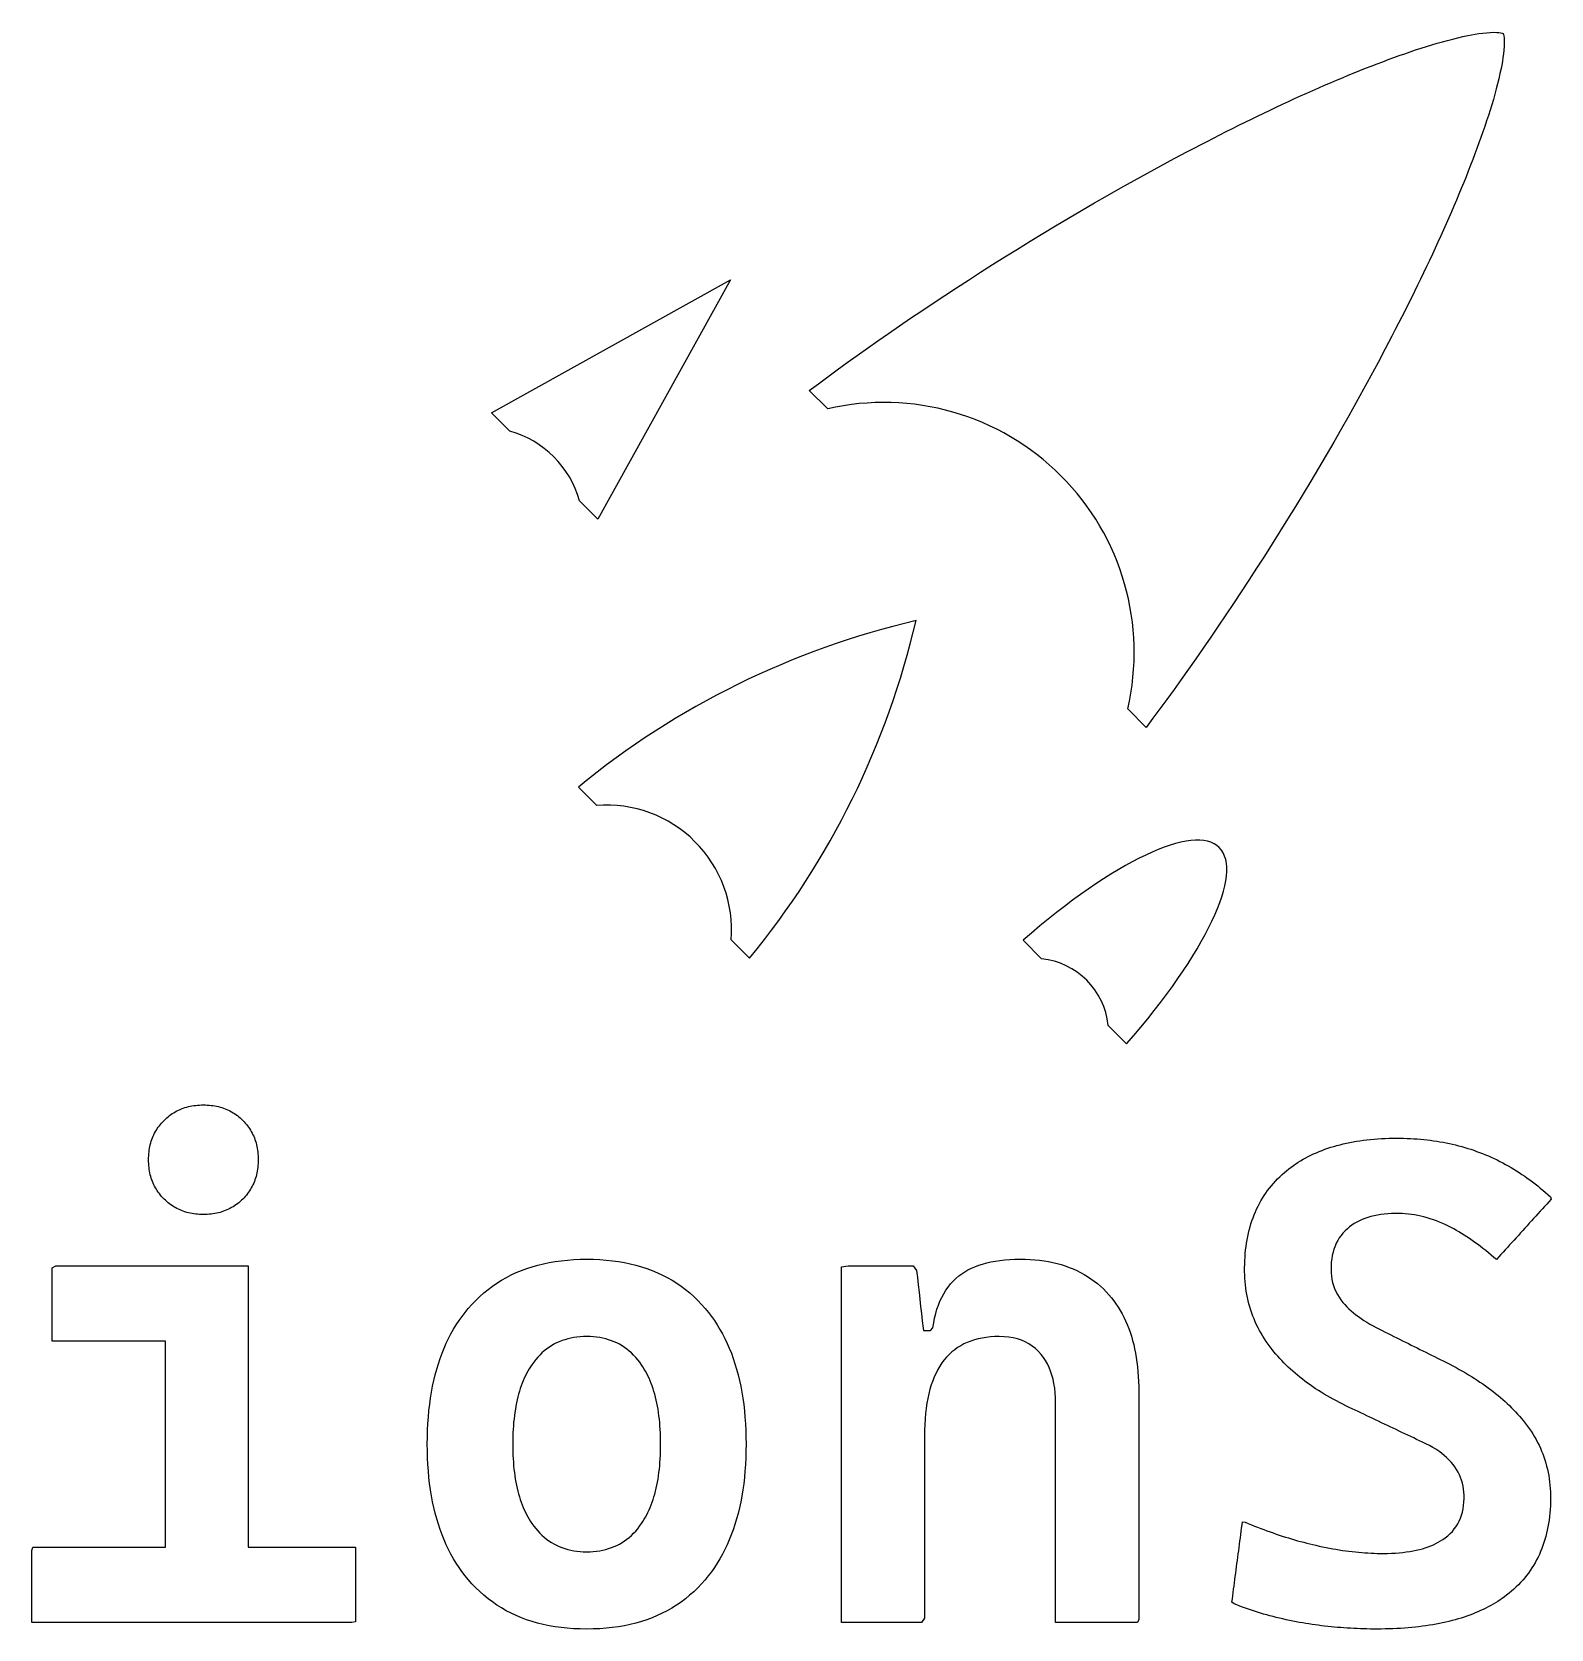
# Model space of a CAD drawing. Header units: millimetres. Extents: x 0 to 100, y 0 to 40.
# Drawn here: x 27.76 to 62.81, y 3.41 to 40.25 of the extents above; entities that cross this region are included whole.
import ezdxf

# ---------------------------------------------------------------- set-up
doc = ezdxf.new("R2010")
doc.units = ezdxf.units.MM
doc.layers.add('OUTLINE', color=7, linetype='Continuous')

msp = doc.modelspace()

# ---------------------------------------------------------------- linework, layer by layer
at = {"layer": 'OUTLINE'}
for p, q in [((38.3675, 31.4691), (43.8832, 34.5334)), ((43.8832, 34.5334), (40.819, 29.0177)), ((46.121, 31.5592), (45.6967, 31.9835)), ((38.7918, 31.0449), (38.3675, 31.4691)), ((40.819, 29.0177), (40.3947, 29.442)), ((53.4676, 24.2126), (53.0434, 24.6369)), ((40.7951, 22.4117), (40.3708, 22.836)), ((44.3201, 18.8867), (43.8958, 19.311)), ((51.0551, 18.876), (50.6309, 19.3002)), ((53.0174, 16.9137), (52.5931, 17.338))]:
    msp.add_line(p, q, dxfattribs=at)
for points in [[(31.8107, 12.9775), (31.7658, 12.9756), (31.7202, 12.975), (31.6747, 12.9756), (31.6298, 12.9775), (31.5856, 12.9806), (31.5421, 12.9849), (31.4992, 12.9905), (31.4571, 12.9973), (31.4156, 13.0054), (31.3747, 13.0147), (31.3346, 13.0252), (31.2951, 13.037), (31.2563, 13.05), (31.2181, 13.0642), (31.1806, 13.0797), (31.1438, 13.0964), (31.1077, 13.1144), (31.0723, 13.1336), (31.0375, 13.154), (31.0034, 13.1757), (30.9699, 13.1986), (30.9372, 13.2228), (30.9051, 13.2482), (30.8736, 13.2748), (30.8429, 13.3027), (30.8128, 13.3318), (30.7837, 13.3618), (30.7558, 13.3926), (30.7292, 13.424), (30.7038, 13.4561), (30.6796, 13.4888), (30.6567, 13.5222), (30.635, 13.5564), (30.6146, 13.5911), (30.5954, 13.6266), (30.5774, 13.6627), (30.5607, 13.6995), (30.5452, 13.737), (30.531, 13.7751), (30.518, 13.8139), (30.5062, 13.8534), (30.4957, 13.8936), (30.4864, 13.9344), (30.4783, 13.9759), (30.4715, 14.0181), (30.4659, 14.061), (30.4616, 14.1045), (30.4585, 14.1487), (30.4566, 14.1936), (30.456, 14.2391), (30.4566, 14.2847), (30.4585, 14.3296), (30.4616, 14.3738), (30.4659, 14.4173), (30.4715, 14.4602), (30.4783, 14.5024), (30.4863, 14.5439), (30.4956, 14.5847), (30.5061, 14.6249), (30.5179, 14.6644), (30.5309, 14.7032), (30.5451, 14.7413), (30.5606, 14.7788), (30.5773, 14.8156), (30.5953, 14.8517), (30.6145, 14.8872), (30.6349, 14.922), (30.6566, 14.9561), (30.6795, 14.9895), (30.7037, 15.0223), (30.729, 15.0544), (30.7557, 15.0858), (30.7835, 15.1165), (30.8126, 15.1466), (30.8427, 15.1757), (30.8735, 15.2035), (30.9049, 15.2302), (30.937, 15.2556), (30.9697, 15.2797), (31.0032, 15.3026), (31.0373, 15.3243), (31.0721, 15.3447), (31.1075, 15.3639), (31.1437, 15.3819), (31.1805, 15.3986), (31.2179, 15.4141), (31.2561, 15.4283), (31.2949, 15.4414), (31.3344, 15.4531), (31.3745, 15.4637), (31.4154, 15.4729), (31.4569, 15.481), (31.4991, 15.4878), (31.5419, 15.4934), (31.5854, 15.4977), (31.6296, 15.5008), (31.6745, 15.5027), (31.7201, 15.5033), (31.7656, 15.5027), (31.8105, 15.5008), (31.8547, 15.4978), (31.8982, 15.4934), (31.9411, 15.4879), (31.9833, 15.481), (32.0248, 15.473), (32.0656, 15.4637), (32.1058, 15.4532), (32.1453, 15.4414), (32.1841, 15.4284), (32.2223, 15.4142), (32.2597, 15.3987), (32.2965, 15.382), (32.3327, 15.364), (32.3681, 15.3448), (32.4029, 15.3244), (32.437, 15.3027), (32.4704, 15.2798), (32.5032, 15.2557), (32.5353, 15.2303), (32.5667, 15.2037), (32.5974, 15.1758), (32.6275, 15.1467), (32.6566, 15.1166), (32.6845, 15.0859), (32.7111, 15.0545), (32.7365, 15.0224), (32.7607, 14.9896), (32.7836, 14.9562), (32.8053, 14.9221), (32.8257, 14.8873), (32.8449, 14.8519), (32.8629, 14.8157), (32.8796, 14.779), (32.8951, 14.7415), (32.9093, 14.7033), (32.9223, 14.6645), (32.9341, 14.625), (32.9446, 14.5849), (32.9539, 14.544), (32.962, 14.5025), (32.9688, 14.4603), (32.9744, 14.4175), (32.9787, 14.3739), (32.9818, 14.3297), (32.9837, 14.2849), (32.9843, 14.2393), (32.9837, 14.1937), (32.9818, 14.1489), (32.9787, 14.1047), (32.9744, 14.0611), (32.9688, 14.0183), (32.962, 13.9761), (32.9539, 13.9346), (32.9447, 13.8937), (32.9341, 13.8536), (32.9224, 13.8141), (32.9094, 13.7753), (32.8951, 13.7371), (32.8796, 13.6996), (32.8629, 13.6628), (32.8449, 13.6267), (32.8257, 13.5913), (32.8053, 13.5565), (32.7836, 13.5224), (32.7607, 13.4889), (32.7366, 13.4562), (32.7112, 13.4241), (32.6845, 13.3927), (32.6567, 13.362), (32.6276, 13.3319), (32.5975, 13.3028), (32.5668, 13.2749), (32.5354, 13.2483), (32.5033, 13.2229), (32.4705, 13.1987), (32.4371, 13.1758), (32.403, 13.1541), (32.3682, 13.1336), (32.3328, 13.1144), (32.2966, 13.0965), (32.2598, 13.0797), (32.2224, 13.0642), (32.1842, 13.05), (32.1454, 13.037), (32.1059, 13.0252), (32.0658, 13.0147), (32.0249, 13.0054), (31.9834, 12.9973), (31.9412, 12.9905), (31.8984, 12.9849), (31.8549, 12.9806)], [(58.9799, 3.4143), (58.8879, 3.4129), (58.7947, 3.4125), (58.717, 3.4128), (58.6396, 3.4136), (58.5625, 3.4149), (58.4856, 3.4168), (58.409, 3.4192), (58.3328, 3.4221), (58.2567, 3.4256), (58.181, 3.4296), (58.1056, 3.4341), (58.0304, 3.4392), (57.9555, 3.4448), (57.8809, 3.4509), (57.8065, 3.4576), (57.7325, 3.4648), (57.6587, 3.4725), (57.5852, 3.4808), (57.512, 3.4896), (57.4391, 3.4989), (57.3664, 3.5088), (57.2941, 3.5192), (57.222, 3.5302), (57.1501, 3.5416), (57.0786, 3.5536), (57.0074, 3.5662), (56.9294, 3.5806), (56.8513, 3.5957), (56.7738, 3.6114), (56.697, 3.6278), (56.6209, 3.6447), (56.5455, 3.6622), (56.4707, 3.6803), (56.3966, 3.699), (56.3232, 3.7183), (56.2505, 3.7382), (56.1785, 3.7587), (56.1071, 3.7798), (56.0364, 3.8014), (55.9664, 3.8237), (55.8971, 3.8466), (55.8284, 3.87), (55.7604, 3.8941), (55.6931, 3.9187), (55.6265, 3.944), (55.5606, 3.9698), (55.4953, 3.9962), (55.4464, 4.0332), (55.4562, 4.1074), (55.466, 4.1816), (55.4757, 4.2558), (55.4855, 4.33), (55.4953, 4.4042), (55.505, 4.4784), (55.5148, 4.5526), (55.5246, 4.6268), (55.5343, 4.701), (55.5441, 4.7752), (55.5539, 4.8494), (55.5636, 4.9236), (55.5734, 4.9978), (55.5832, 5.072), (55.5929, 5.1461), (55.6027, 5.2203), (55.6125, 5.2945), (55.6222, 5.3687), (55.632, 5.4429), (55.6418, 5.5171), (55.6515, 5.5913), (55.6613, 5.6655), (55.6711, 5.7397), (55.6808, 5.8139), (55.6906, 5.8881), (55.7512, 5.8771), (55.8233, 5.847), (55.8953, 5.8176), (55.9672, 5.7888), (56.039, 5.7607), (56.1107, 5.7331), (56.1822, 5.7062), (56.2537, 5.6799), (56.325, 5.6543), (56.3963, 5.6292), (56.4674, 5.6048), (56.5384, 5.581), (56.6093, 5.5578), (56.6801, 5.5353), (56.7508, 5.5134), (56.8213, 5.4921), (56.8918, 5.4715), (56.9621, 5.4514), (57.0323, 5.432), (57.1024, 5.4132), (57.1724, 5.3951), (57.2423, 5.3775), (57.3121, 5.3606), (57.3836, 5.3439), (57.4618, 5.3264), (57.5397, 5.3097), (57.6171, 5.2939), (57.6941, 5.2789), (57.7707, 5.2649), (57.8468, 5.2516), (57.9225, 5.2393), (57.9978, 5.2278), (58.0727, 5.2172), (58.1471, 5.2075), (58.2211, 5.1986), (58.2947, 5.1906), (58.3679, 5.1835), (58.4406, 5.1772), (58.513, 5.1718), (58.5849, 5.1673), (58.6563, 5.1636), (58.7274, 5.1608), (58.798, 5.1589), (58.8682, 5.1578), (58.9449, 5.1576), (59.038, 5.159), (59.1287, 5.162), (59.2172, 5.1668), (59.3032, 5.1732), (59.3869, 5.1814), (59.4682, 5.1913), (59.5472, 5.2029), (59.6237, 5.2163), (59.698, 5.2313), (59.7699, 5.2481), (59.8394, 5.2666), (59.9065, 5.2868), (59.9713, 5.3087), (60.0337, 5.3323), (60.0938, 5.3576), (60.1515, 5.3847), (60.2068, 5.4134), (60.2598, 5.4439), (60.3104, 5.4761), (60.3682, 5.5172), (60.4267, 5.5642), (60.481, 5.614), (60.5311, 5.6665), (60.577, 5.7217), (60.6186, 5.7797), (60.656, 5.8403), (60.6892, 5.9036), (60.7181, 5.9697), (60.7429, 6.0385), (60.7634, 6.11), (60.7796, 6.1842), (60.7917, 6.2611), (60.7995, 6.3408), (60.8031, 6.4231), (60.8025, 6.5003), (60.7982, 6.5725), (60.7901, 6.6431), (60.7783, 6.7121), (60.7627, 6.7796), (60.7434, 6.8455), (60.7202, 6.9098), (60.6934, 6.9725), (60.6627, 7.0337), (60.6283, 7.0933), (60.5902, 7.1513), (60.5483, 7.2077), (60.5026, 7.2626), (60.4532, 7.3159), (60.4, 7.3677), (60.3431, 7.4178), (60.2824, 7.4664), (60.2179, 7.5135), (60.1497, 7.5589), (60.0777, 7.6028), (60.002, 7.6451), (59.9225, 7.6858), (59.8428, 7.7237), (59.7753, 7.7558), (59.7077, 7.7879), (59.6401, 7.82), (59.5725, 7.8521), (59.5049, 7.8842), (59.4373, 7.9164), (59.3697, 7.9485), (59.3021, 7.9806), (59.2345, 8.0127), (59.1669, 8.0448), (59.0993, 8.0769), (59.0317, 8.1091), (58.9641, 8.1412), (58.8966, 8.1733), (58.829, 8.2054), (58.7614, 8.2375), (58.6938, 8.2697), (58.6262, 8.3018), (58.5586, 8.3339), (58.491, 8.366), (58.4234, 8.3981), (58.3558, 8.4302), (58.2882, 8.4624), (58.2206, 8.4945), (58.153, 8.5266), (58.0779, 8.5623), (58.0026, 8.5992), (57.9285, 8.6367), (57.8556, 8.6747), (57.7838, 8.7133), (57.7132, 8.7524), (57.6438, 8.7921), (57.5756, 8.8324), (57.5085, 8.8733), (57.4426, 8.9147), (57.3779, 8.9567), (57.3144, 8.9992), (57.252, 9.0424), (57.1908, 9.0861), (57.1308, 9.1303), (57.072, 9.1751), (57.0144, 9.2205), (56.9579, 9.2665), (56.9026, 9.313), (56.8485, 9.3601), (56.7955, 9.4077), (56.7438, 9.456), (56.6932, 9.5047), (56.6437, 9.5541), (56.5955, 9.604), (56.5484, 9.6545), (56.5026, 9.7056), (56.4578, 9.7572), (56.4143, 9.8094), (56.3719, 9.8621), (56.3264, 9.9213), (56.2815, 9.9826), (56.2384, 10.0446), (56.1971, 10.1072), (56.1575, 10.1706), (56.1197, 10.2347), (56.0838, 10.2994), (56.0496, 10.3648), (56.0172, 10.431), (55.9865, 10.4978), (55.9577, 10.5653), (55.9307, 10.6334), (55.9054, 10.7023), (55.8819, 10.7719), (55.8602, 10.8421), (55.8403, 10.913), (55.8222, 10.9847), (55.8059, 11.057), (55.7913, 11.13), (55.7786, 11.2037), (55.7676, 11.278), (55.7584, 11.3531), (55.751, 11.4289), (55.7454, 11.5053), (55.7415, 11.5824), (55.7395, 11.6602), (55.7392, 11.7414), (55.7406, 11.8269), (55.7437, 11.9112), (55.7484, 11.9943), (55.7547, 12.0763), (55.7628, 12.1571), (55.7724, 12.2368), (55.7837, 12.3152), (55.7967, 12.3925), (55.8113, 12.4686), (55.8276, 12.5436), (55.8455, 12.6174), (55.8651, 12.69), (55.8863, 12.7614), (55.9092, 12.8317), (55.9337, 12.9008), (55.9599, 12.9687), (55.9878, 13.0354), (56.0172, 13.101), (56.0484, 13.1654), (56.0812, 13.2287), (56.1156, 13.2907), (56.1517, 13.3516), (56.1894, 13.4114), (56.2288, 13.4699), (56.2699, 13.5273), (56.3126, 13.5835), (56.3569, 13.6386), (56.4029, 13.6924), (56.4506, 13.7451), (56.4999, 13.7967), (56.5508, 13.847), (56.6034, 13.8962), (56.6577, 13.9442), (56.7078, 13.9863), (56.759, 14.0272), (56.8112, 14.067), (56.8646, 14.1056), (56.9191, 14.143), (56.9747, 14.1793), (57.0314, 14.2145), (57.0892, 14.2485), (57.1482, 14.2814), (57.2082, 14.3131), (57.2693, 14.3437), (57.3316, 14.3731), (57.3949, 14.4014), (57.4594, 14.4285), (57.525, 14.4545), (57.5917, 14.4793), (57.6595, 14.503), (57.7284, 14.5255), (57.7984, 14.5469), (57.8695, 14.5671), (57.9417, 14.5862), (58.0151, 14.6042), (58.0895, 14.621), (58.165, 14.6366), (58.2417, 14.6511), (58.3195, 14.6645), (58.3983, 14.6767), (58.4783, 14.6877), (58.5594, 14.6976), (58.6416, 14.7064), (58.7249, 14.714), (58.8093, 14.7205), (58.8949, 14.7258), (58.9815, 14.73), (59.0692, 14.733), (59.1581, 14.7349), (59.2481, 14.7356), (59.3289, 14.7352), (59.4078, 14.7339), (59.4862, 14.7316), (59.5642, 14.7282), (59.6416, 14.724), (59.7186, 14.7187), (59.7952, 14.7124), (59.8712, 14.7052), (59.9468, 14.697), (60.0219, 14.6878), (60.0965, 14.6776), (60.1707, 14.6665), (60.2443, 14.6543), (60.3176, 14.6412), (60.3903, 14.6271), (60.4625, 14.612), (60.5343, 14.596), (60.6056, 14.5789), (60.6765, 14.5609), (60.7468, 14.5419), (60.8167, 14.5219), (60.8861, 14.5009), (60.955, 14.479), (61.0235, 14.456), (61.0915, 14.4321), (61.159, 14.4072), (61.2265, 14.3812), (61.2946, 14.3537), (61.3621, 14.3252), (61.4293, 14.2956), (61.4959, 14.265), (61.5622, 14.2333), (61.628, 14.2006), (61.6933, 14.1669), (61.7582, 14.1321), (61.8226, 14.0963), (61.8866, 14.0594), (61.9501, 14.0214), (62.0132, 13.9824), (62.0758, 13.9424), (62.138, 13.9013), (62.1998, 13.8592), (62.2611, 13.8161), (62.3219, 13.7718), (62.3823, 13.7266), (62.4422, 13.6803), (62.5017, 13.6329), (62.5608, 13.5845), (62.6194, 13.5351), (62.6775, 13.4846), (62.7352, 13.433), (62.7925, 13.3805), (62.8085, 13.3263), (62.7582, 13.2708), (62.708, 13.2154), (62.6577, 13.1599), (62.6074, 13.1045), (62.5572, 13.0491), (62.5069, 12.9936), (62.4566, 12.9382), (62.4064, 12.8827), (62.3561, 12.8273), (62.3058, 12.7719), (62.2556, 12.7164), (62.2053, 12.661), (62.155, 12.6055), (62.1048, 12.5501), (62.0545, 12.4947), (62.0042, 12.4392), (61.954, 12.3838), (61.9037, 12.3283), (61.8535, 12.2729), (61.8032, 12.2174), (61.7529, 12.162), (61.7027, 12.1066), (61.6524, 12.0511), (61.6021, 11.9957), (61.5519, 11.9402), (61.4896, 11.9868), (61.4265, 12.0407), (61.3636, 12.0932), (61.3009, 12.1441), (61.2384, 12.1936), (61.1761, 12.2416), (61.114, 12.2882), (61.052, 12.3333), (60.9903, 12.377), (60.9288, 12.4191), (60.8675, 12.4599), (60.8063, 12.4991), (60.7454, 12.5369), (60.6847, 12.5732), (60.6241, 12.6081), (60.5638, 12.6415), (60.5036, 12.6734), (60.4437, 12.7039), (60.3829, 12.7334), (60.3105, 12.7666), (60.2381, 12.7975), (60.1657, 12.8263), (60.0934, 12.8528), (60.0211, 12.8771), (59.9489, 12.8992), (59.8767, 12.9191), (59.8045, 12.9368), (59.7323, 12.9522), (59.6602, 12.9654), (59.5881, 12.9764), (59.5161, 12.9852), (59.444, 12.9917), (59.3721, 12.996), (59.3001, 12.9981), (59.2182, 12.998), (59.1301, 12.9953), (59.0446, 12.99), (58.9616, 12.9823), (58.8811, 12.9719), (58.8031, 12.959), (58.7276, 12.9436), (58.6547, 12.9256), (58.5843, 12.905), (58.5164, 12.8819), (58.4511, 12.8563), (58.3882, 12.8281), (58.3279, 12.7973), (58.2701, 12.764), (58.2148, 12.7282), (58.1621, 12.6897), (58.1092, 12.6464), (58.0569, 12.5978), (58.0086, 12.5462), (57.9641, 12.4918), (57.9235, 12.4345), (57.8868, 12.3743), (57.8541, 12.3112), (57.8252, 12.2452), (57.8002, 12.1764), (57.7792, 12.1046), (57.762, 12.03), (57.7487, 11.9525), (57.7393, 11.8721), (57.7338, 11.7888), (57.7323, 11.7035), (57.7349, 11.6262), (57.7421, 11.5505), (57.7537, 11.4766), (57.7698, 11.4043), (57.7904, 11.3338), (57.8155, 11.265), (57.845, 11.1979), (57.8791, 11.1324), (57.9176, 11.0687), (57.9606, 11.0067), (58.008, 10.9465), (58.0506, 10.8975), (58.096, 10.8492), (58.1442, 10.8016), (58.1951, 10.7548), (58.2487, 10.7088), (58.3051, 10.6635), (58.3642, 10.6189), (58.4261, 10.5751), (58.4907, 10.532), (58.5581, 10.4896), (58.6282, 10.448), (58.701, 10.4072), (58.7766, 10.367), (58.8471, 10.3316), (58.9141, 10.2983), (58.9811, 10.2649), (59.0481, 10.2316), (59.1151, 10.1982), (59.1821, 10.1649), (59.2491, 10.1316), (59.3161, 10.0982), (59.3831, 10.0649), (59.4501, 10.0316), (59.5171, 9.9982), (59.5841, 9.9649), (59.6511, 9.9315), (59.7181, 9.8982), (59.7851, 9.8649), (59.8521, 9.8315), (59.9191, 9.7982), (59.9861, 9.7649), (60.0531, 9.7315), (60.1201, 9.6982), (60.1871, 9.6648), (60.2541, 9.6315), (60.3211, 9.5982), (60.3945, 9.5615), (60.4708, 9.5225), (60.5459, 9.4831), (60.6198, 9.4434), (60.6925, 9.4032), (60.764, 9.3627), (60.8343, 9.3217), (60.9035, 9.2804), (60.9714, 9.2387), (61.0382, 9.1966), (61.1038, 9.1541), (61.1682, 9.1112), (61.2314, 9.0679), (61.2935, 9.0243), (61.3543, 8.9802), (61.414, 8.9358), (61.4724, 8.8909), (61.5297, 8.8457), (61.5858, 8.8001), (61.6407, 8.7541), (61.6945, 8.7077), (61.747, 8.6609), (61.7984, 8.6137), (61.8485, 8.5661), (61.8975, 8.5182), (61.9453, 8.4698), (61.9919, 8.4211), (62.0374, 8.3719), (62.0816, 8.3224), (62.1247, 8.2725), (62.1669, 8.2217), (62.215, 8.1614), (62.2611, 8.1004), (62.3053, 8.0387), (62.3476, 7.9763), (62.388, 7.9132), (62.4265, 7.8493), (62.4631, 7.7847), (62.4978, 7.7195), (62.5306, 7.6535), (62.5615, 7.5868), (62.5904, 7.5194), (62.6175, 7.4512), (62.6427, 7.3824), (62.666, 7.3129), (62.6873, 7.2426), (62.7068, 7.1716), (62.7243, 7.0999), (62.74, 7.0275), (62.7537, 6.9544), (62.7656, 6.8806), (62.7755, 6.8061), (62.7835, 6.7308), (62.7896, 6.6549), (62.7939, 6.5782), (62.7962, 6.5008), (62.7966, 6.4205), (62.7952, 6.3353), (62.7922, 6.2513), (62.7874, 6.1685), (62.7808, 6.0869), (62.7726, 6.0064), (62.7626, 5.9272), (62.7509, 5.8492), (62.7375, 5.7723), (62.7224, 5.6967), (62.7055, 5.6222), (62.6869, 5.5489), (62.6666, 5.4768), (62.6445, 5.406), (62.6208, 5.3363), (62.5953, 5.2678), (62.568, 5.2005), (62.5391, 5.1343), (62.5084, 5.0694), (62.476, 5.0057), (62.4419, 4.9432), (62.4061, 4.8818), (62.3685, 4.8217), (62.3292, 4.7627), (62.2882, 4.705), (62.2455, 4.6484), (62.201, 4.593), (62.1548, 4.5389), (62.1069, 4.4859), (62.0573, 4.4341), (62.0059, 4.3835), (61.9529, 4.3341), (61.898, 4.2859), (61.8415, 4.2388), (61.7833, 4.193), (61.733, 4.1554), (61.6828, 4.1196), (61.6315, 4.0847), (61.5792, 4.0507), (61.5258, 4.0175), (61.4713, 3.9853), (61.4158, 3.9539), (61.3591, 3.9234), (61.3014, 3.8938), (61.2426, 3.8651), (61.1828, 3.8372), (61.1219, 3.8103), (61.0599, 3.7842), (60.9968, 3.759), (60.9326, 3.7347), (60.8674, 3.7113), (60.8011, 3.6887), (60.7338, 3.6671), (60.6653, 3.6463), (60.5958, 3.6264), (60.5252, 3.6074), (60.4535, 3.5893), (60.3808, 3.572), (60.307, 3.5557), (60.2321, 3.5402), (60.1561, 3.5256), (60.0791, 3.5119), (60.001, 3.4991), (59.9218, 3.4872), (59.8416, 3.4761), (59.7602, 3.466), (59.6778, 3.4567), (59.5943, 3.4483), (59.5098, 3.4408), (59.4242, 3.4342), (59.3375, 3.4284), (59.2497, 3.4235), (59.1608, 3.4196), (59.0709, 3.4165)], [(40.714, 3.4147), (40.5615, 3.4125), (40.4095, 3.4147), (40.2605, 3.4211), (40.1145, 3.4319), (39.9715, 3.4471), (39.8316, 3.4665), (39.6947, 3.4903), (39.5607, 3.5184), (39.4298, 3.5508), (39.3019, 3.5875), (39.1771, 3.6286), (39.0552, 3.674), (38.9364, 3.7237), (38.8206, 3.7777), (38.7078, 3.836), (38.598, 3.8987), (38.4912, 3.9657), (38.3875, 4.037), (38.2867, 4.1126), (38.189, 4.1926), (38.0943, 4.2769), (38.0026, 4.3655), (37.914, 4.4584), (37.8306, 4.553), (37.7564, 4.6436), (37.6853, 4.7372), (37.6172, 4.8336), (37.5521, 4.9328), (37.4901, 5.035), (37.431, 5.14), (37.375, 5.2479), (37.3221, 5.3586), (37.2722, 5.4722), (37.2253, 5.5887), (37.1814, 5.7081), (37.1406, 5.8304), (37.1027, 5.9555), (37.068, 6.0834), (37.0362, 6.2143), (37.0075, 6.348), (36.9818, 6.4846), (36.9591, 6.6241), (36.9395, 6.7664), (36.9229, 6.9116), (36.9093, 7.0597), (36.8987, 7.2106), (36.8912, 7.3645), (36.8867, 7.5212), (36.8853, 7.6807), (36.8868, 7.8406), (36.8914, 7.9976), (36.899, 8.1516), (36.9096, 8.3028), (36.9233, 8.4511), (36.94, 8.5964), (36.9596, 8.7389), (36.9824, 8.8785), (37.0081, 9.0152), (37.0368, 9.1489), (37.0686, 9.2798), (37.1034, 9.4078), (37.1412, 9.5328), (37.1821, 9.655), (37.226, 9.7742), (37.2728, 9.8906), (37.3227, 10.0041), (37.3757, 10.1146), (37.4316, 10.2223), (37.4906, 10.3271), (37.5526, 10.4289), (37.6176, 10.5279), (37.6856, 10.6239), (37.7567, 10.7171), (37.8308, 10.8073), (37.9142, 10.9016), (38.003, 10.9943), (38.0947, 11.0826), (38.1895, 11.1666), (38.2873, 11.2463), (38.3881, 11.3217), (38.492, 11.3928), (38.5988, 11.4595), (38.7087, 11.522), (38.8216, 11.5801), (38.9375, 11.634), (39.0565, 11.6835), (39.1784, 11.7287), (39.3034, 11.7696), (39.4314, 11.8062), (39.5625, 11.8384), (39.6965, 11.8664), (39.8336, 11.89), (39.9737, 11.9094), (40.1168, 11.9244), (40.2629, 11.9351), (40.4121, 11.9415), (40.5642, 11.9435), (40.7167, 11.9413), (40.8662, 11.9348), (41.0126, 11.924), (41.1559, 11.9088), (41.2962, 11.8894), (41.4335, 11.8657), (41.5676, 11.8376), (41.6987, 11.8053), (41.8268, 11.7687), (41.9518, 11.7277), (42.0737, 11.6825), (42.1926, 11.633), (42.3085, 11.5791), (42.4212, 11.521), (42.5309, 11.4585), (42.6376, 11.3918), (42.7412, 11.3207), (42.8417, 11.2454), (42.9392, 11.1658), (43.0336, 11.0818), (43.125, 10.9936), (43.2133, 10.901), (43.2963, 10.8068), (43.3701, 10.7165), (43.4409, 10.6233), (43.5087, 10.5272), (43.5734, 10.4282), (43.6352, 10.3262), (43.6939, 10.2214), (43.7496, 10.1137), (43.8023, 10.003), (43.852, 9.8895), (43.8987, 9.773), (43.9424, 9.6537), (43.9831, 9.5314), (44.0207, 9.4062), (44.0554, 9.2782), (44.087, 9.1472), (44.1156, 9.0133), (44.1412, 8.8766), (44.1638, 8.7369), (44.1834, 8.5943), (44.1999, 8.4488), (44.2135, 8.3004), (44.224, 8.1492), (44.2315, 7.995), (44.2361, 7.8379), (44.2376, 7.6779), (44.2361, 7.5183), (44.2315, 7.3616), (44.224, 7.2077), (44.2134, 7.0568), (44.1998, 6.9087), (44.1832, 6.7634), (44.1636, 6.6211), (44.1409, 6.4816), (44.1152, 6.345), (44.0866, 6.2113), (44.0548, 6.0805), (44.0201, 5.9525), (43.9824, 5.8274), (43.9416, 5.7052), (43.8978, 5.5858), (43.851, 5.4693), (43.8012, 5.3557), (43.7483, 5.245), (43.6925, 5.1371), (43.6336, 5.0321), (43.5717, 4.93), (43.5067, 4.8308), (43.4388, 4.7344), (43.3678, 4.6409), (43.2939, 4.5503), (43.2105, 4.4556), (43.1222, 4.363), (43.0308, 4.2746), (42.9363, 4.1905), (42.8388, 4.1108), (42.7382, 4.0354), (42.6346, 3.9642), (42.5279, 3.8974), (42.4182, 3.8349), (42.3054, 3.7767), (42.1896, 3.7229), (42.0707, 3.6733), (41.9488, 3.628), (41.8238, 3.5871), (41.6958, 3.5504), (41.5647, 3.5181), (41.4305, 3.4901), (41.2933, 3.4664), (41.1531, 3.447), (41.0098, 3.4319), (40.8634, 3.4211)], [(48.3558, 7.5115), (48.3558, 7.3441), (48.3558, 7.1766), (48.3558, 7.0092), (48.3558, 6.8418), (48.3558, 6.6744), (48.3558, 6.507), (48.3558, 6.3396), (48.3558, 6.1721), (48.3558, 6.0047), (48.3558, 5.8373), (48.3558, 5.6699), (48.3558, 5.5025), (48.3558, 5.3351), (48.3558, 5.1677), (48.3558, 5.0002), (48.3558, 4.8328), (48.3558, 4.6654), (48.3558, 4.498), (48.3558, 4.3306), (48.3558, 4.1632), (48.3558, 3.9957), (48.3558, 3.8283), (48.3558, 3.6609), (48.2817, 3.5676), (48.1143, 3.5676), (47.9469, 3.5676), (47.7795, 3.5676), (47.612, 3.5676), (47.4446, 3.5676), (47.2772, 3.5676), (47.1098, 3.5676), (46.9424, 3.5676), (46.775, 3.5676), (46.6076, 3.5676), (46.4401, 3.5676), (46.4401, 3.735), (46.4401, 3.9024), (46.4401, 4.0699), (46.4401, 4.2373), (46.4401, 4.4047), (46.4401, 4.5721), (46.4401, 4.7395), (46.4401, 4.9069), (46.4401, 5.0743), (46.4401, 5.2418), (46.4401, 5.4092), (46.4401, 5.5766), (46.4401, 5.744), (46.4401, 5.9114), (46.4401, 6.0788), (46.4401, 6.2463), (46.4401, 6.4137), (46.4401, 6.5811), (46.4401, 6.7485), (46.4401, 6.9159), (46.4401, 7.0833), (46.4401, 7.2507), (46.4401, 7.4182), (46.4401, 7.5856), (46.4401, 7.753), (46.4401, 7.9204), (46.4401, 8.0878), (46.4401, 8.2552), (46.4401, 8.4227), (46.4401, 8.5901), (46.4401, 8.7575), (46.4401, 8.9249), (46.4401, 9.0923), (46.4401, 9.2597), (46.4401, 9.4272), (46.4401, 9.5946), (46.4401, 9.762), (46.4401, 9.9294), (46.4401, 10.0968), (46.4401, 10.2642), (46.4401, 10.4316), (46.4401, 10.5991), (46.4401, 10.7665), (46.4401, 10.9339), (46.4401, 11.1013), (46.4401, 11.2687), (46.4401, 11.4361), (46.4401, 11.6036), (46.4401, 11.771), (46.5901, 11.7884), (46.7575, 11.7884), (46.9249, 11.7884), (47.0923, 11.7884), (47.2598, 11.7884), (47.4272, 11.7884), (47.5946, 11.7884), (47.762, 11.7884), (47.9294, 11.7884), (48.0968, 11.7884), (48.1732, 11.6867), (48.1918, 11.5203), (48.2104, 11.3539), (48.229, 11.1876), (48.2475, 11.0212), (48.2661, 10.8548), (48.2847, 10.6884), (48.3033, 10.522), (48.3218, 10.3556), (48.3281, 10.2995), (48.3958, 10.2995), (48.495, 10.2995), (48.5494, 10.3609), (48.5667, 10.4741), (48.5878, 10.5832), (48.6129, 10.6879), (48.642, 10.7885), (48.675, 10.8848), (48.7119, 10.9768), (48.7527, 11.0646), (48.7975, 11.1481), (48.8462, 11.2274), (48.8988, 11.3025), (48.9554, 11.3733), (49.0159, 11.4398), (49.0803, 11.5021), (49.1462, 11.5582), (49.2126, 11.6077), (49.283, 11.6539), (49.3574, 11.6966), (49.4357, 11.7359), (49.5181, 11.7718), (49.6045, 11.8044), (49.6948, 11.8335), (49.7892, 11.8591), (49.8875, 11.8814), (49.9899, 11.9003), (50.0962, 11.9158), (50.2065, 11.9278), (50.3209, 11.9365), (50.4392, 11.9417), (50.5615, 11.9435), (50.6764, 11.9421), (50.7887, 11.9375), (50.8987, 11.9299), (51.0064, 11.9191), (51.1117, 11.9051), (51.2147, 11.8881), (51.3154, 11.8679), (51.4138, 11.8447), (51.5098, 11.8183), (51.6035, 11.7888), (51.6949, 11.7561), (51.7839, 11.7204), (51.8707, 11.6815), (51.9551, 11.6395), (52.0372, 11.5944), (52.1169, 11.5462), (52.1944, 11.4948), (52.2695, 11.4404), (52.3423, 11.3828), (52.4127, 11.3221), (52.4809, 11.2583), (52.5467, 11.1913), (52.6082, 11.1235), (52.665, 11.056), (52.7192, 10.9862), (52.7711, 10.9143), (52.8205, 10.8401), (52.8674, 10.7637), (52.9119, 10.685), (52.954, 10.6042), (52.9937, 10.5211), (53.0308, 10.4357), (53.0656, 10.3482), (53.0979, 10.2584), (53.1278, 10.1664), (53.1552, 10.0722), (53.1802, 9.9757), (53.2028, 9.877), (53.2229, 9.7761), (53.2406, 9.673), (53.2558, 9.5676), (53.2686, 9.46), (53.279, 9.3502), (53.2869, 9.2381), (53.2924, 9.1238), (53.2954, 9.0073), (53.2961, 8.8937), (53.2961, 8.7945), (53.2961, 8.6953), (53.2961, 8.5961), (53.2961, 8.4969), (53.2961, 8.3977), (53.2961, 8.2985), (53.2961, 8.1993), (53.2961, 8.1001), (53.2961, 8.0009), (53.2961, 7.9017), (53.2961, 7.8025), (53.2961, 7.7033), (53.2961, 7.6041), (53.2961, 7.5049), (53.2961, 7.4057), (53.2961, 7.3065), (53.2961, 7.2073), (53.2961, 7.1081), (53.2961, 7.0089), (53.2961, 6.9097), (53.2961, 6.8105), (53.2961, 6.7113), (53.2961, 6.6121), (53.2961, 6.5129), (53.2961, 6.4137), (53.2961, 6.3145), (53.2961, 6.2153), (53.2961, 6.1161), (53.2961, 6.0169), (53.2961, 5.9177), (53.2961, 5.8185), (53.2961, 5.7193), (53.2961, 5.6201), (53.2961, 5.5208), (53.2961, 5.4216), (53.2961, 5.3224), (53.2961, 5.2232), (53.2961, 5.124), (53.2961, 5.0248), (53.2961, 4.9256), (53.2961, 4.8264), (53.2961, 4.7272), (53.2961, 4.628), (53.2961, 4.5288), (53.2961, 4.4296), (53.2961, 4.3304), (53.2961, 4.2312), (53.2961, 4.132), (53.2961, 4.0328), (53.2961, 3.9336), (53.2961, 3.8344), (53.2961, 3.7352), (53.2961, 3.636), (53.2653, 3.5676), (53.1661, 3.5676), (53.0669, 3.5676), (52.9677, 3.5676), (52.8685, 3.5676), (52.7693, 3.5676), (52.6701, 3.5676), (52.5709, 3.5676), (52.4717, 3.5676), (52.3725, 3.5676), (52.2733, 3.5676), (52.1741, 3.5676), (52.0749, 3.5676), (51.9757, 3.5676), (51.8764, 3.5676), (51.7772, 3.5676), (51.678, 3.5676), (51.5788, 3.5676), (51.4796, 3.5676), (51.3804, 3.5676), (51.3804, 3.6668), (51.3804, 3.766), (51.3804, 3.8652), (51.3804, 3.9644), (51.3804, 4.0636), (51.3804, 4.1628), (51.3804, 4.262), (51.3804, 4.3612), (51.3804, 4.4604), (51.3804, 4.5596), (51.3804, 4.6588), (51.3804, 4.758), (51.3804, 4.8572), (51.3804, 4.9565), (51.3804, 5.0557), (51.3804, 5.1549), (51.3804, 5.2541), (51.3804, 5.3533), (51.3804, 5.4525), (51.3804, 5.5517), (51.3804, 5.6509), (51.3804, 5.7501), (51.3804, 5.8493), (51.3804, 5.9485), (51.3804, 6.0477), (51.3804, 6.1469), (51.3804, 6.2461), (51.3804, 6.3453), (51.3804, 6.4445), (51.3804, 6.5437), (51.3804, 6.6429), (51.3804, 6.7421), (51.3804, 6.8413), (51.3804, 6.9405), (51.3804, 7.0397), (51.3804, 7.1389), (51.3804, 7.2381), (51.3804, 7.3373), (51.3804, 7.4365), (51.3804, 7.5357), (51.3804, 7.6349), (51.3804, 7.7341), (51.3804, 7.8333), (51.3804, 7.9325), (51.3804, 8.0317), (51.3804, 8.1309), (51.3804, 8.2302), (51.3804, 8.3294), (51.3804, 8.4286), (51.3804, 8.5278), (51.3804, 8.6309), (51.3773, 8.7486), (51.3697, 8.8619), (51.3577, 8.9707), (51.3411, 9.075), (51.3201, 9.1747), (51.2945, 9.27), (51.2645, 9.3608), (51.2299, 9.4471), (51.1909, 9.5289), (51.1474, 9.6062), (51.0994, 9.679), (51.0469, 9.7473), (50.9835, 9.8178), (50.9143, 9.8827), (50.8404, 9.9408), (50.7617, 9.992), (50.6784, 10.0365), (50.5903, 10.0741), (50.4975, 10.1049), (50.4, 10.1289), (50.2977, 10.146), (50.1908, 10.1563), (50.0791, 10.1598), (49.9757, 10.1578), (49.8757, 10.1515), (49.7789, 10.141), (49.6852, 10.1263), (49.5947, 10.1073), (49.5075, 10.0842), (49.4234, 10.0568), (49.3425, 10.0252), (49.2647, 9.9894), (49.1902, 9.9493), (49.1189, 9.905), (49.0507, 9.8565), (48.9858, 9.8038), (48.924, 9.7469), (48.8654, 9.6857), (48.81, 9.6204), (48.7578, 9.5508), (48.7087, 9.4769), (48.6629, 9.3989), (48.6202, 9.3166), (48.5808, 9.2301), (48.5445, 9.1394), (48.5114, 9.0445), (48.4815, 8.9453), (48.4548, 8.842), (48.4313, 8.7344), (48.4109, 8.6225), (48.3938, 8.5065), (48.3798, 8.3862), (48.369, 8.2618), (48.3615, 8.133), (48.3571, 8.0001), (48.3558, 7.9622), (48.3558, 7.8463), (48.3558, 7.6789)], [(32.7517, 11.5276), (32.7517, 11.3973), (32.7517, 11.3231), (32.7517, 11.2669), (32.7517, 11.1365), (32.7517, 11.1218), (32.7517, 11.0061), (32.7517, 10.9205), (32.7517, 10.8757), (32.7517, 10.7453), (32.7517, 10.7191), (32.7517, 10.6149), (32.7517, 10.5178), (32.7517, 10.4845), (32.7517, 10.3541), (32.7517, 10.3165), (32.7517, 10.2237), (32.7517, 10.1152), (32.7517, 10.0933), (32.7517, 9.9139), (32.7517, 9.7125), (32.7517, 9.5112), (32.7517, 9.3099), (32.7517, 9.1086), (32.7517, 8.9073), (32.7517, 8.7059), (32.7517, 8.5046), (32.7517, 8.3033), (32.7517, 8.102), (32.7517, 7.9007), (32.7517, 7.6993), (32.7517, 7.498), (32.7517, 7.2967), (32.7517, 7.0954), (32.7517, 6.8941), (32.7517, 6.6928), (32.7517, 6.4914), (32.7517, 6.2901), (32.7517, 6.0888), (32.7517, 5.8875), (32.7517, 5.6862), (32.7517, 5.4848), (32.7517, 5.3048), (32.7696, 5.3048), (32.8606, 5.3048), (32.9516, 5.3048), (33.0425, 5.3048), (33.1335, 5.3048), (33.2244, 5.3048), (33.3154, 5.3048), (33.4064, 5.3048), (33.4973, 5.3048), (33.5883, 5.3048), (33.6793, 5.3048), (33.7702, 5.3048), (33.8612, 5.3048), (33.9522, 5.3048), (34.0431, 5.3048), (34.1341, 5.3048), (34.2251, 5.3048), (34.316, 5.3048), (34.407, 5.3048), (34.498, 5.3048), (34.5889, 5.3048), (34.6799, 5.3048), (34.7709, 5.3048), (34.8618, 5.3048), (34.9528, 5.3048), (35.0437, 5.3048), (35.1347, 5.3048), (35.2257, 5.3048), (35.2257, 5.2139), (35.2257, 5.1229), (35.2257, 5.0319), (35.2257, 4.941), (35.2257, 4.85), (35.2257, 4.7591), (35.2257, 4.6681), (35.2257, 4.5771), (35.2257, 4.4862), (35.2257, 4.3952), (35.2257, 4.3042), (35.2257, 4.2133), (35.2257, 4.1223), (35.2257, 4.0313), (35.2257, 3.9404), (35.2257, 3.8494), (35.2257, 3.7584), (35.2257, 3.6675), (35.2257, 3.5765), (35.1436, 3.5676), (35.0526, 3.5676), (34.9617, 3.5676), (34.8707, 3.5676), (34.7798, 3.5676), (34.6888, 3.5676), (34.5978, 3.5676), (34.5069, 3.5676), (34.4159, 3.5676), (34.3249, 3.5676), (34.234, 3.5676), (34.143, 3.5676), (34.052, 3.5676), (33.9611, 3.5676), (33.8701, 3.5676), (33.7791, 3.5676), (33.6882, 3.5676), (33.5972, 3.5676), (33.5062, 3.5676), (33.4153, 3.5676), (33.3243, 3.5676), (33.2333, 3.5676), (33.1424, 3.5676), (33.0514, 3.5676), (32.9605, 3.5676), (32.8695, 3.5676), (32.7785, 3.5676), (32.6876, 3.5676), (32.6557, 3.5676), (32.5966, 3.5676), (32.4544, 3.5676), (32.2531, 3.5676), (32.0518, 3.5676), (31.8505, 3.5676), (31.6491, 3.5676), (31.4478, 3.5676), (31.2465, 3.5676), (31.0452, 3.5676), (30.9755, 3.5676), (30.8719, 3.5676), (30.8439, 3.5676), (30.7683, 3.5676), (30.6648, 3.5676), (30.5612, 3.5676), (30.4576, 3.5676), (30.354, 3.5676), (30.2505, 3.5676), (30.1469, 3.5676), (30.0433, 3.5676), (29.9398, 3.5676), (29.8362, 3.5676), (29.7326, 3.5676), (29.629, 3.5676), (29.5255, 3.5676), (29.4219, 3.5676), (29.3183, 3.5676), (29.2148, 3.5676), (29.1112, 3.5676), (29.0076, 3.5676), (28.904, 3.5676), (28.8005, 3.5676), (28.6969, 3.5676), (28.5933, 3.5676), (28.4897, 3.5676), (28.3862, 3.5676), (28.2826, 3.5676), (28.179, 3.5676), (28.0755, 3.5676), (27.9719, 3.5676), (27.8683, 3.5676), (27.7647, 3.5676), (27.7647, 3.6712), (27.7647, 3.7748), (27.7647, 3.8783), (27.7647, 3.9819), (27.7647, 4.0855), (27.7647, 4.189), (27.7647, 4.2926), (27.7647, 4.3962), (27.7647, 4.4998), (27.7647, 4.6033), (27.7647, 4.7069), (27.7647, 4.8105), (27.7647, 4.914), (27.7647, 5.0176), (27.7647, 5.1212), (27.7647, 5.2248), (27.7882, 5.3048), (27.8918, 5.3048), (27.9954, 5.3048), (28.099, 5.3048), (28.2025, 5.3048), (28.3061, 5.3048), (28.4097, 5.3048), (28.5132, 5.3048), (28.6168, 5.3048), (28.7204, 5.3048), (28.824, 5.3048), (28.9275, 5.3048), (29.0311, 5.3048), (29.1347, 5.3048), (29.2383, 5.3048), (29.3418, 5.3048), (29.4454, 5.3048), (29.549, 5.3048), (29.6525, 5.3048), (29.7561, 5.3048), (29.8597, 5.3048), (29.9633, 5.3048), (30.0668, 5.3048), (30.1704, 5.3048), (30.274, 5.3048), (30.3775, 5.3048), (30.4811, 5.3048), (30.5847, 5.3048), (30.6883, 5.3048), (30.7918, 5.3048), (30.8439, 5.3048), (30.8439, 5.3795), (30.8439, 5.5808), (30.8439, 5.7821), (30.8439, 5.9834), (30.8439, 6.1848), (30.8439, 6.3861), (30.8439, 6.5874), (30.8439, 6.7887), (30.8439, 6.99), (30.8439, 7.1914), (30.8439, 7.3927), (30.8439, 7.594), (30.8439, 7.7953), (30.8439, 7.9966), (30.8439, 8.198), (30.8439, 8.3993), (30.8439, 8.6006), (30.8439, 8.8019), (30.8439, 9.0032), (30.8439, 9.2045), (30.8439, 9.4059), (30.8439, 9.6072), (30.8439, 9.8085), (30.8439, 10.0098), (30.8439, 10.0512), (30.8379, 10.0512), (30.7075, 10.0512), (30.5772, 10.0512), (30.4468, 10.0512), (30.3164, 10.0512), (30.186, 10.0512), (30.0556, 10.0512), (29.9252, 10.0512), (29.7948, 10.0512), (29.6644, 10.0512), (29.534, 10.0512), (29.4036, 10.0512), (29.2732, 10.0512), (29.1428, 10.0512), (29.0124, 10.0512), (28.882, 10.0512), (28.7517, 10.0512), (28.6213, 10.0512), (28.4909, 10.0512), (28.3605, 10.0512), (28.2301, 10.0512), (28.2301, 10.1816), (28.2301, 10.312), (28.2301, 10.4424), (28.2301, 10.5728), (28.2301, 10.7032), (28.2301, 10.8336), (28.2301, 10.964), (28.2301, 11.0943), (28.2301, 11.2247), (28.2301, 11.3551), (28.2301, 11.4855), (28.2301, 11.6159), (28.2301, 11.7463), (28.3183, 11.7884), (28.4487, 11.7884), (28.5791, 11.7884), (28.7095, 11.7884), (28.8399, 11.7884), (28.9703, 11.7884), (29.1007, 11.7884), (29.2311, 11.7884), (29.3615, 11.7884), (29.4919, 11.7884), (29.6223, 11.7884), (29.7527, 11.7884), (29.8831, 11.7884), (30.0135, 11.7884), (30.1438, 11.7884), (30.2742, 11.7884), (30.4046, 11.7884), (30.535, 11.7884), (30.6654, 11.7884), (30.7958, 11.7884), (30.9262, 11.7884), (31.0566, 11.7884), (31.187, 11.7884), (31.3174, 11.7884), (31.4478, 11.7884), (31.5782, 11.7884), (31.7086, 11.7884), (31.839, 11.7884), (31.9693, 11.7884), (32.0997, 11.7884), (32.2301, 11.7884), (32.3605, 11.7884), (32.4909, 11.7884), (32.6213, 11.7884), (32.7517, 11.7884), (32.7517, 11.658)], [(40.4845, 5.1977), (40.5615, 5.1962), (40.6391, 5.1977), (40.7149, 5.2021), (40.789, 5.2095), (40.8613, 5.2198), (40.932, 5.233), (41.0009, 5.2493), (41.0681, 5.2684), (41.1335, 5.2905), (41.1972, 5.3156), (41.2592, 5.3436), (41.3195, 5.3745), (41.378, 5.4084), (41.4348, 5.4452), (41.4899, 5.485), (41.5432, 5.5277), (41.5948, 5.5734), (41.6447, 5.622), (41.6929, 5.6736), (41.7393, 5.7281), (41.784, 5.7856), (41.8267, 5.8455), (41.8587, 5.8942), (41.8896, 5.9443), (41.9192, 5.9959), (41.9476, 6.049), (41.9748, 6.1036), (42.0008, 6.1596), (42.0256, 6.2171), (42.0492, 6.2761), (42.0716, 6.3365), (42.0928, 6.3984), (42.1127, 6.4618), (42.1315, 6.5267), (42.149, 6.5931), (42.1654, 6.6609), (42.1805, 6.7302), (42.1944, 6.8009), (42.2071, 6.8732), (42.2186, 6.9469), (42.2289, 7.022), (42.238, 7.0987), (42.2459, 7.1768), (42.2525, 7.2564), (42.258, 7.3375), (42.2623, 7.4201), (42.2653, 7.5041), (42.2671, 7.5896), (42.2678, 7.6765), (42.2672, 7.7639), (42.2654, 7.8497), (42.2624, 7.9341), (42.2581, 8.0169), (42.2527, 8.0983), (42.2461, 8.1781), (42.2382, 8.2565), (42.2291, 8.3333), (42.2189, 8.4087), (42.2074, 8.4826), (42.1947, 8.5549), (42.1807, 8.6258), (42.1656, 8.6952), (42.1493, 8.7631), (42.1317, 8.8295), (42.1129, 8.8943), (42.093, 8.9577), (42.0718, 9.0196), (42.0494, 9.08), (42.0258, 9.1389), (42.0009, 9.1963), (41.9749, 9.2522), (41.9476, 9.3066), (41.9192, 9.3595), (41.8895, 9.4109), (41.8586, 9.4608), (41.8265, 9.5092), (41.7846, 9.5678), (41.7395, 9.6255), (41.6928, 9.6802), (41.6444, 9.732), (41.5943, 9.7808), (41.5425, 9.8266), (41.4891, 9.8695), (41.4339, 9.9094), (41.377, 9.9464), (41.3185, 9.9805), (41.2583, 10.0115), (41.1963, 10.0397), (41.1327, 10.0648), (41.0674, 10.0871), (41.0004, 10.1063), (40.9317, 10.1226), (40.8614, 10.136), (40.7893, 10.1464), (40.7156, 10.1538), (40.6401, 10.1583), (40.563, 10.1598), (40.4858, 10.1584), (40.4103, 10.154), (40.3365, 10.1467), (40.2643, 10.1364), (40.1939, 10.1232), (40.1251, 10.107), (40.0581, 10.0879), (39.9927, 10.0658), (39.929, 10.0407), (39.867, 10.0127), (39.8067, 9.9817), (39.7481, 9.9478), (39.6912, 9.9109), (39.636, 9.8711), (39.5824, 9.8283), (39.5306, 9.7826), (39.4805, 9.7339), (39.432, 9.6823), (39.3852, 9.6277), (39.3401, 9.5701), (39.2978, 9.5111), (39.2656, 9.4627), (39.2347, 9.4129), (39.205, 9.3615), (39.1765, 9.3087), (39.1492, 9.2543), (39.1231, 9.1985), (39.0982, 9.1412), (39.0745, 9.0823), (39.0521, 9.022), (39.0309, 8.9602), (39.0108, 8.8968), (38.992, 8.832), (38.9744, 8.7657), (38.958, 8.6979), (38.9428, 8.6285), (38.9289, 8.5577), (38.9161, 8.4854), (38.9046, 8.4116), (38.8943, 8.3363), (38.8851, 8.2595), (38.8772, 8.1812), (38.8705, 8.1014), (38.8651, 8.0201), (38.8608, 7.9373), (38.8577, 7.853), (38.8559, 7.7672), (38.8553, 7.68), (38.8558, 7.593), (38.8576, 7.5075), (38.8607, 7.4235), (38.8649, 7.3409), (38.8703, 7.2598), (38.877, 7.1802), (38.8849, 7.1021), (38.894, 7.0254), (38.9043, 6.9502), (38.9158, 6.8765), (38.9286, 6.8042), (38.9426, 6.7334), (38.9578, 6.6641), (38.9742, 6.5963), (38.9918, 6.5299), (39.0106, 6.465), (39.0307, 6.4016), (39.052, 6.3397), (39.0744, 6.2792), (39.0982, 6.2202), (39.1231, 6.1626), (39.1492, 6.1065), (39.1766, 6.0519), (39.2052, 5.9988), (39.235, 5.9472), (39.266, 5.897), (39.2982, 5.8483), (39.3407, 5.7888), (39.3857, 5.731), (39.4324, 5.6762), (39.4808, 5.6244), (39.5309, 5.5755), (39.5827, 5.5296), (39.6361, 5.4866), (39.6913, 5.4466), (39.7481, 5.4095), (39.8066, 5.3755), (39.8668, 5.3444), (39.9287, 5.3162), (39.9923, 5.291), (40.0575, 5.2688), (40.1245, 5.2495), (40.1931, 5.2332), (40.2634, 5.2199), (40.3354, 5.2095), (40.4091, 5.2021)]]:
    msp.add_lwpolyline(points, close=True, dxfattribs=at)
for centre, radius, start, end in [((47.4227, 25.9385), 5.7694, -13.03914, 103.03914), ((38.1718, 28.8219), 2.3078, 15.58528, 74.41472), ((52.4938, 8.0618), 19.1113, 103.10921, 129.37073), ((29.546, 31.0097), 19.1113, -39.37073, -13.10921), ((41.0199, 19.5358), 2.8847, -4.46932, 94.46932), ((50.872, 17.1549), 1.7308, 6.07288, 83.92712)]:
    msp.add_arc(centre, radius, start, end, dxfattribs=at)
for start_param, end_param in [(3.1415927, 4.4882466), (1.7949387, 3.1415927)]:
    msp.add_ellipse((50.872, 17.1549), major_axis=(-4.2836, -4.2836), ratio=0.2857143, start_param=start_param, end_param=end_param, dxfattribs=at)
for points in [[(58.9243, 39.5674), (59.6044, 39.8232), (60.2815, 40.047), (60.8915, 40.1703)], [(60.8915, 40.1703), (61.104, 40.2132), (61.3682, 40.2544), (61.5597, 40.2446)], [(61.5597, 40.2446), (61.6155, 40.2417), (61.6873, 40.2313), (61.7013, 40.2172)], [(61.7013, 40.2172), (61.7154, 40.2031), (61.7258, 40.1314), (61.7287, 40.0756)], [(61.7287, 40.0756), (61.7386, 39.8841), (61.6973, 39.6199), (61.6544, 39.4074)], [(54.4253, 37.4981), (56.0208, 38.3372), (57.5323, 39.0439), (58.9243, 39.5674)], [(61.6544, 39.4074), (61.5311, 38.7974), (61.3073, 38.1203), (61.0515, 37.4401)], [(45.6967, 31.9835), (47.9023, 33.6457), (51.1123, 35.7557), (54.4253, 37.4981)], [(61.0515, 37.4401), (60.528, 36.0482), (59.8214, 34.5367), (58.9822, 32.9412)], [(58.9822, 32.9412), (57.2398, 29.6281), (55.1298, 26.4182), (53.4676, 24.2126)]]:
    msp.add_open_spline(points, degree=3, dxfattribs=at)

doc.saveas('drawing.dxf')
